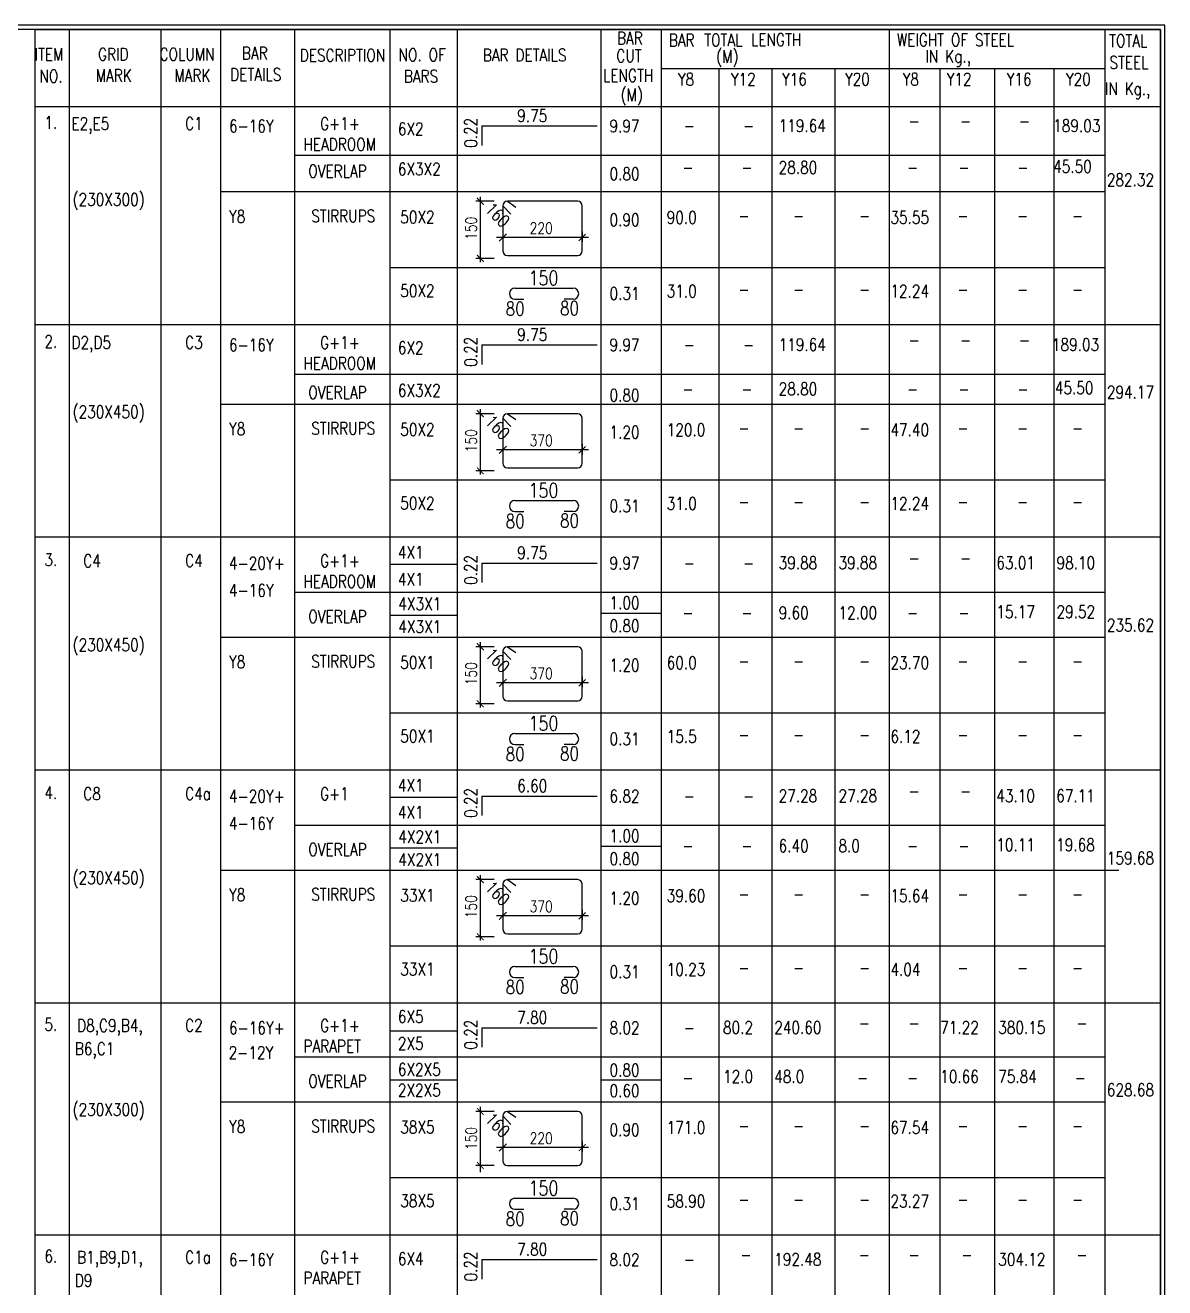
# Model space of a CAD drawing. Header units: millimetres. Extents: x 12977220 to 13113408, y -169657 to -55898.
# Drawn here: x 13087480 to 13092413, y -101233 to -95767 of the extents above; entities that cross this region are included whole.
import ezdxf

# ---------------------------------------------------------------- set-up
doc = ezdxf.new("R2010")
doc.units = ezdxf.units.MM
doc.header["$LTSCALE"] = 3
for name, color, linetype in [('DIM', 9, 'Continuous'), ('MAINROD', 31, 'Continuous'), ('text', 33, 'Continuous'), ('TITLE', 13, 'Continuous')]:
    doc.layers.add(name, color=color, linetype=linetype)
doc.styles.add('ROMANS', font='romans.shx', dxfattribs={"width": 0.8})

# ---------------------------------------------------------------- blocks, each defined once
blk = doc.blocks.new('_ARCHTICK')
at = {"color": 0, "linetype": 'ByBlock', "const_width": 0.15}
blk.add_lwpolyline([(-0.5, -0.5), (0.5, 0.5)], dxfattribs=at)

msp = doc.modelspace()

# ---------------------------------------------------------------- linework, layer by layer
at = {"layer": 'DIM', "color": 8}
for p, q in [((13089509.6, -96528.9, 0.4), (13089430.7, -96528.9, 0.4)), ((13089450.2, -96792.3, 0.4), (13089450.2, -96509.4, 0.4)), ((13089918, -96685.3, 0.4), (13089520.8, -96685.3, 0.4)), ((13089547.7, -96667.3, 0.4), (13089547.7, -96704.8, 0.4)), ((13089891.1, -96658.9, 0.4), (13089891.1, -96704.8, 0.4)), ((13089509.6, -96776, 0.4), (13089430.7, -96776, 0.4)), ((13089509.6, -97448.4, 0.4), (13089430.7, -97448.4, 0.4)), ((13089450.2, -97711.8, 0.4), (13089450.2, -97428.9, 0.4)), ((13089918, -97604.8, 0.4), (13089520.8, -97604.8, 0.4)), ((13089547.7, -97586.8, 0.4), (13089547.7, -97624.4, 0.4)), ((13089891.1, -97578.5, 0.4), (13089891.1, -97624.4, 0.4)), ((13089509.6, -97695.5, 0.4), (13089430.7, -97695.5, 0.4)), ((13089450.2, -98720.5, 0.4), (13089450.2, -98437.7, 0.4)), ((13089509.6, -98457.2, 0.4), (13089430.7, -98457.2, 0.4)), ((13089547.7, -98595.6, 0.4), (13089547.7, -98633.1, 0.4)), ((13089891.1, -98587.2, 0.4), (13089891.1, -98633.1, 0.4)), ((13089918, -98613.6, 0.4), (13089520.8, -98613.6, 0.4)), ((13089509.6, -98704.2, 0.4), (13089430.7, -98704.2, 0.4)), ((13089509.6, -99465.9, 0.4), (13089430.7, -99465.9, 0.4)), ((13089450.2, -99729.3, 0.4), (13089450.2, -99446.4, 0.4)), ((13089918, -99622.3, 0.4), (13089520.8, -99622.3, 0.4)), ((13089547.7, -99604.3, 0.4), (13089547.7, -99641.8, 0.4)), ((13089891.1, -99595.9, 0.4), (13089891.1, -99641.8, 0.4)), ((13089509.6, -99713, 0.4), (13089430.7, -99713, 0.4)), ((13089450.2, -100732.7, 0.4), (13089450.2, -100449.8, 0.4)), ((13089509.6, -100469.4, 0.4), (13089430.7, -100469.4, 0.4)), ((13089918, -100625.8, 0.4), (13089520.8, -100625.8, 0.4)), ((13089547.7, -100607.7, 0.4), (13089547.7, -100645.3, 0.4)), ((13089891.1, -100599.4, 0.4), (13089891.1, -100645.3, 0.4)), ((13089509.6, -100703.5, 0.4), (13089430.7, -100703.5, 0.4))]:
    msp.add_line(p, q, dxfattribs=at)
at = {"layer": 'MAINROD', "color": 2}
for p, q in [((13089456.9, -96202.7, 0.4), (13089956.6, -96202.7, 0.4)), ((13089456.9, -96202.7, 0.4), (13089456.9, -96287.1, 0.4)), ((13089871.6, -96528.9, 0.4), (13089567.2, -96528.9, 0.4)), ((13089567.2, -96528.9, 0.4), (13089603.3, -96554.2, 0.4)), ((13089547.7, -96548.4, 0.4), (13089547.7, -96743.5, 0.4)), ((13089547.7, -96548.4, 0.4), (13089582.5, -96584.8, 0.4)), ((13089891.1, -96743.5, 0.4), (13089891.1, -96548.4, 0.4)), ((13089567.2, -96763, 0.4), (13089871.6, -96763, 0.4)), ((13089599.4, -96905, 0.4), (13089852.3, -96905, 0.4)), ((13089599.4, -96952.3, 0.4), (13089639.1, -96952.3, 0.4)), ((13089852.3, -96952.3, 0.4), (13089812.6, -96952.3, 0.4)), ((13089456.9, -97150.6, 0.4), (13089956.6, -97150.6, 0.4)), ((13089456.9, -97150.6, 0.4), (13089456.9, -97235, 0.4)), ((13089871.6, -97448.4, 0.4), (13089567.2, -97448.4, 0.4)), ((13089567.2, -97448.4, 0.4), (13089603.3, -97473.8, 0.4)), ((13089547.7, -97468, 0.4), (13089547.7, -97663.1, 0.4)), ((13089547.7, -97468, 0.4), (13089582.5, -97504.3, 0.4)), ((13089891.1, -97663.1, 0.4), (13089891.1, -97468, 0.4)), ((13089567.2, -97682.6, 0.4), (13089871.6, -97682.6, 0.4)), ((13089599.4, -97824.5, 0.4), (13089852.3, -97824.5, 0.4)), ((13089599.4, -97871.9, 0.4), (13089639.1, -97871.9, 0.4)), ((13089852.3, -97871.9, 0.4), (13089812.6, -97871.9, 0.4)), ((13089456.9, -98095.2, 0.4), (13089956.6, -98095.2, 0.4)), ((13089456.9, -98095.2, 0.4), (13089456.9, -98179.6, 0.4)), ((13089547.7, -98476.7, 0.4), (13089547.7, -98671.8, 0.4)), ((13089547.7, -98476.7, 0.4), (13089582.5, -98513.1, 0.4)), ((13089871.6, -98457.2, 0.4), (13089567.2, -98457.2, 0.4)), ((13089567.2, -98457.2, 0.4), (13089603.3, -98482.5, 0.4)), ((13089891.1, -98671.8, 0.4), (13089891.1, -98476.7, 0.4)), ((13089567.2, -98691.3, 0.4), (13089871.6, -98691.3, 0.4)), ((13089599.4, -98833.3, 0.4), (13089852.3, -98833.3, 0.4)), ((13089599.4, -98880.6, 0.4), (13089639.1, -98880.6, 0.4)), ((13089852.3, -98880.6, 0.4), (13089812.6, -98880.6, 0.4)), ((13089456.9, -99103.9, 0.4), (13089956.6, -99103.9, 0.4)), ((13089456.9, -99103.9, 0.4), (13089456.9, -99188.4, 0.4)), ((13089871.6, -99465.9, 0.4), (13089567.2, -99465.9, 0.4)), ((13089567.2, -99465.9, 0.4), (13089603.3, -99491.3, 0.4)), ((13089547.7, -99485.4, 0.4), (13089547.7, -99680.5, 0.4)), ((13089547.7, -99485.4, 0.4), (13089582.5, -99521.8, 0.4)), ((13089891.1, -99680.5, 0.4), (13089891.1, -99485.4, 0.4)), ((13089567.2, -99700, 0.4), (13089871.6, -99700, 0.4)), ((13089599.4, -99842, 0.4), (13089852.3, -99842, 0.4)), ((13089599.4, -99889.3, 0.4), (13089639.1, -99889.3, 0.4)), ((13089852.3, -99889.3, 0.4), (13089812.6, -99889.3, 0.4)), ((13089456.9, -100107.4, 0.4), (13089956.6, -100107.4, 0.4)), ((13089456.9, -100107.4, 0.4), (13089456.9, -100191.8, 0.4)), ((13089547.7, -100488.9, 0.4), (13089547.7, -100684, 0.4)), ((13089547.7, -100488.9, 0.4), (13089582.5, -100525.3, 0.4)), ((13089871.6, -100469.4, 0.4), (13089567.2, -100469.4, 0.4)), ((13089567.2, -100469.4, 0.4), (13089603.3, -100494.7, 0.4)), ((13089891.1, -100684, 0.4), (13089891.1, -100488.9, 0.4)), ((13089567.2, -100703.5, 0.4), (13089871.6, -100703.5, 0.4)), ((13089599.4, -100845.4, 0.4), (13089852.3, -100845.4, 0.4)), ((13089599.4, -100892.8, 0.4), (13089639.1, -100892.8, 0.4)), ((13089852.3, -100892.8, 0.4), (13089812.6, -100892.8, 0.4)), ((13089456.9, -101110.8, 0.4), (13089956.6, -101110.8, 0.4)), ((13089456.9, -101110.8, 0.4), (13089456.9, -101195.3, 0.4))]:
    msp.add_line(p, q, dxfattribs=at)
for centre, radius, start, end in [((13089567.2, -96548.4, 0.4), 19.5, 90, 180), ((13089871.6, -96548.4, 0.4), 19.5, 0, 90), ((13089567.2, -96743.5, 0.4), 19.5, 180, 270), ((13089871.6, -96743.5, 0.4), 19.5, 270, 0), ((13089599.4, -96928.6, 0.4), 23.7, 90, 270), ((13089852.3, -96928.6, 0.4), 23.7, 270, 90), ((13089567.2, -97468, 0.4), 19.5, 90, 180), ((13089871.6, -97468, 0.4), 19.5, 0, 90), ((13089567.2, -97663.1, 0.4), 19.5, 180, 270), ((13089871.6, -97663.1, 0.4), 19.5, 270, 0), ((13089599.4, -97848.2, 0.4), 23.7, 90, 270), ((13089852.3, -97848.2, 0.4), 23.7, 270, 90), ((13089567.2, -98476.7, 0.4), 19.5, 90, 180), ((13089871.6, -98476.7, 0.4), 19.5, 0, 90), ((13089567.2, -98671.8, 0.4), 19.5, 180, 270), ((13089871.6, -98671.8, 0.4), 19.5, 270, 0), ((13089599.4, -98856.9, 0.4), 23.7, 90, 270), ((13089852.3, -98856.9, 0.4), 23.7, 270, 90), ((13089567.2, -99485.4, 0.4), 19.5, 90, 180), ((13089871.6, -99485.4, 0.4), 19.5, 0, 90), ((13089567.2, -99680.5, 0.4), 19.5, 180, 270), ((13089871.6, -99680.5, 0.4), 19.5, 270, 0), ((13089599.4, -99865.7, 0.4), 23.7, 90, 270), ((13089852.3, -99865.7, 0.4), 23.7, 270, 90), ((13089567.2, -100488.9, 0.4), 19.5, 90, 180), ((13089871.6, -100488.9, 0.4), 19.5, 0, 90), ((13089567.2, -100684, 0.4), 19.5, 180, 270), ((13089871.6, -100684, 0.4), 19.5, 270, 0), ((13089599.4, -100869.1, 0.4), 23.7, 90, 270), ((13089852.3, -100869.1, 0.4), 23.7, 270, 90)]:
    msp.add_arc(centre, radius, start, end, dxfattribs=at)
at = {"layer": 'text', "color": 8}
for p, q in [((13087520.7, -95784.6, 0.4), (13092395.3, -95784.6, 0.4)), ((13087520.7, -95784.6, 0.4), (13087520.7, -102956.4, 0.4)), ((13087670.5, -95784.6, 0.4), (13087670.5, -102820.9, 0.4)), ((13088066.9, -95784.6, 0.4), (13088066.9, -102820.9, 0.4)), ((13088324.9, -95784.6, 0.4), (13088324.9, -102956.4, 0.4)), ((13088645.2, -95784.6, 0.4), (13088645.2, -96118.7, 0.4)), ((13089058.8, -95784.6, 0.4), (13089058.8, -96118.7, 0.4)), ((13089350.3, -95784.6, 0.4), (13089350.3, -96118.7, 0.4)), ((13089972.4, -95784.6, 0.4), (13089972.4, -96118.7, 0.4)), ((13090232.5, -95784.6, 0.4), (13090232.5, -96118.7, 0.4)), ((13091219.9, -95784.6, 0.4), (13091219.9, -96118.7, 0.4)), ((13092154.2, -95784.6, 0.4), (13092154.2, -102956.4, 0.4)), ((13092395.3, -95784.6, 0.4), (13092395.3, -102956.4, 0.4)), ((13090232.5, -95953.6, 0.4), (13092154.2, -95953.6, 0.4)), ((13090482.1, -95953.6, 0.4), (13090482.1, -96118.7, 0.4)), ((13090712.4, -95953.6, 0.4), (13090712.4, -96118.7, 0.4)), ((13090985.2, -95953.6, 0.4), (13090985.2, -96118.7, 0.4)), ((13091438.8, -95953.6, 0.4), (13091438.8, -96118.7, 0.4)), ((13091676.6, -95953.6, 0.4), (13091676.6, -96118.7, 0.4)), ((13091932.8, -95953.6, 0.4), (13091932.8, -96118.7, 0.4)), ((13092154.2, -95953.6, 0.4), (13092154.2, -100202.3, 0.4)), ((13087520.7, -96118.7, 0.4), (13092395.3, -96118.7, 0.4)), ((13088645.2, -96118.7, 0.4), (13088645.2, -102820.9, 0.4)), ((13089058.8, -96118.7, 0.4), (13089058.8, -102820.9, 0.4)), ((13089350.3, -96118.7, 0.4), (13089350.3, -102820.9, 0.4)), ((13089972.4, -96118.7, 0.4), (13089972.4, -102820.9, 0.4)), ((13090232.5, -96118.7, 0.4), (13090232.5, -102820.9, 0.4)), ((13090482.1, -96118.7, 0.4), (13090482.1, -102820.9, 0.4)), ((13090712.4, -96118.7, 0.4), (13090712.4, -102820.9, 0.4)), ((13090985.2, -96118.7, 0.4), (13090985.2, -102820.9, 0.4)), ((13091219.9, -96118.7, 0.4), (13091219.9, -102820.9, 0.4)), ((13091219.9, -96118.7, 0.4), (13091219.9, -102820.9, 0.4)), ((13091438.8, -96118.7, 0.4), (13091438.8, -102820.9, 0.4)), ((13091676.6, -96118.7, 0.4), (13091676.6, -102820.9, 0.4)), ((13091932.8, -96118.7, 0.4), (13091932.8, -102820.9, 0.4)), ((13088645.2, -96329, 0.4), (13092154.2, -96329, 0.4)), ((13088324.9, -96487, 0.4), (13092154.2, -96487, 0.4)), ((13089058.8, -96815.6, 0.4), (13092154.2, -96815.6, 0.4)), ((13089058.8, -96815.6, 0.4), (13092154.2, -96815.6, 0.4)), ((13087520.7, -97062.7, 0.4), (13092395.3, -97062.7, 0.4)), ((13088645.2, -97276.8, 0.4), (13092154.2, -97276.8, 0.4)), ((13088324.9, -97406.6, 0.4), (13092154.2, -97406.6, 0.4)), ((13089058.8, -97735.2, 0.4), (13092154.2, -97735.2, 0.4)), ((13089058.8, -97735.2, 0.4), (13092154.2, -97735.2, 0.4)), ((13087520.7, -97982.3, 0.4), (13092395.3, -97982.3, 0.4)), ((13089058.8, -98099.4, 0.4), (13089350.3, -98099.4, 0.4)), ((13088645.2, -98221.5, 0.4), (13092154.2, -98221.5, 0.4)), ((13089058.8, -98320.1, 0.4), (13089350.3, -98320.1, 0.4)), ((13089972.4, -98312.5, 0.4), (13090232.5, -98312.5, 0.4)), ((13088324.9, -98415.3, 0.4), (13092154.2, -98415.3, 0.4)), ((13089058.8, -98743.9, 0.4), (13092154.2, -98743.9, 0.4)), ((13089058.8, -98743.9, 0.4), (13092154.2, -98743.9, 0.4)), ((13087520.7, -98991, 0.4), (13092395.3, -98991, 0.4)), ((13089058.8, -99108.1, 0.4), (13089350.3, -99108.1, 0.4)), ((13088645.2, -99230.2, 0.4), (13092154.2, -99230.2, 0.4)), ((13089058.8, -99328.8, 0.4), (13089350.3, -99328.8, 0.4)), ((13089972.4, -99321.3, 0.4), (13090232.5, -99321.3, 0.4)), ((13088324.9, -99424.1, 0.4), (13092214.3, -99424.1, 0.4)), ((13089058.8, -99752.7, 0.4), (13092154.2, -99752.7, 0.4)), ((13089058.8, -99752.7, 0.4), (13092154.2, -99752.7, 0.4)), ((13087520.7, -99999.7, 0.4), (13092395.3, -99999.7, 0.4)), ((13089058.8, -100121, 0.4), (13089350.3, -100121, 0.4)), ((13088645.2, -100233.6, 0.4), (13092154.2, -100233.6, 0.4)), ((13089058.8, -100331.9, 0.4), (13089350.3, -100331.9, 0.4)), ((13089972.4, -100333.2, 0.4), (13090232.5, -100333.2, 0.4)), ((13088324.9, -100427.5, 0.4), (13092154.2, -100427.5, 0.4)), ((13089058.8, -100756.1, 0.4), (13092154.2, -100756.1, 0.4)), ((13089058.8, -100756.1, 0.4), (13092154.2, -100756.1, 0.4)), ((13087520.7, -101003.2, 0.4), (13092395.3, -101003.2, 0.4)), ((13089058.8, -101003.2, 0.4), (13092154.2, -101003.2, 0.4))]:
    msp.add_line(p, q, dxfattribs=at)
at = {"layer": 'TITLE', "color": 7, "elevation": 0.4}
for points in [[(13077563.3, -106266.6), (13092413.3, -106266.6), (13092413.3, -95766.6), (13077563.3, -95766.6)], [(13077581.2, -106248.6), (13092395.3, -106248.6), (13092395.3, -95784.6), (13077581.2, -95784.6)]]:
    msp.add_lwpolyline(points, close=True, dxfattribs=at)

# ---------------------------------------------------------------- block references
at = {"layer": 'DIM', "color": 8}
for p, xscale, yscale, zscale, rotation in [((13089450.2, -96528.9, 0.4), 29.26680000001215, 29.26680000001215, 29.26680000001215, 90), ((13089547.7, -96685.3, 0.4), 32.5186666668742, 32.5186666668742, 32.5186666668742, 180), ((13089450.2, -96776, 0.4), 29.26680000001215, 29.26680000001215, 29.26680000001215, 90), ((13089450.2, -97448.4, 0.4), 29.26680000001215, 29.26680000001215, 29.26680000001215, 90), ((13089547.7, -97604.8, 0.4), 32.5186666668742, 32.5186666668742, 32.5186666668742, 180), ((13089450.2, -97695.5, 0.4), 29.26680000001215, 29.26680000001215, 29.26680000001215, 90), ((13089450.2, -98457.2, 0.4), 29.26680000001215, 29.26680000001215, 29.26680000001215, 90), ((13089547.7, -98613.6, 0.4), 32.5186666668742, 32.5186666668742, 32.5186666668742, 180), ((13089450.2, -98704.2, 0.4), 29.26680000001215, 29.26680000001215, 29.26680000001215, 90), ((13089450.2, -99465.9, 0.4), 29.26680000001215, 29.26680000001215, 29.26680000001215, 90), ((13089547.7, -99622.3, 0.4), 32.5186666668742, 32.5186666668742, 32.5186666668742, 180), ((13089450.2, -99713, 0.4), 29.26680000001215, 29.26680000001215, 29.26680000001215, 90), ((13089450.2, -100469.4, 0.4), 29.26680000001215, 29.26680000001215, 29.26680000001215, 90), ((13089547.7, -100625.8, 0.4), 32.5186666668742, 32.5186666668742, 32.5186666668742, 180), ((13089450.2, -100703.5, 0.4), 29.26680000001215, 29.26680000001215, 29.26680000001215, 270)]:
    msp.add_blockref('_ARCHTICK', p, dxfattribs=dict(at, xscale=xscale, yscale=yscale, zscale=zscale, rotation=rotation))
at = {"layer": 'DIM', "color": 8, "xscale": 29.26680000009947, "yscale": 29.26680000009947, "zscale": 29.26680000009947}
for p in [(13089891.1, -96685.3, 0.4), (13089891.1, -97604.8, 0.4), (13089891.1, -98613.6, 0.4), (13089891.1, -99622.3, 0.4), (13089891.1, -100625.8, 0.4)]:
    msp.add_blockref('_ARCHTICK', p, dxfattribs=at)

# ---------------------------------------------------------------- texts
at = {"layer": 'DIM', "color": 6, "linetype": 'ByBlock', "style": 'ROMANS', "width": 0.8}
for s, p in [('220', (13089663.6, -96669.4, 0.4)), ('370', (13089663.6, -97588.9, 0.4)), ('370', (13089663.6, -98597.7, 0.4)), ('370', (13089663.6, -99606.4, 0.4)), ('220', (13089663.6, -100609.9, 0.4))]:
    msp.add_text(s, height=48.78, dxfattribs=at).set_placement(p)
at = {"layer": 'DIM', "color": 6, "attachment_point": 5, "style": 'ROMANS'}
for s, insert, char_height, rotation in [('\\A1;160', (13089525.1, -96587.8, 0.4), 54.2, 313.702), ('\\A1;150', (13089410.3, -96646, 0.4), 48.78, 90), ('\\A1;160', (13089525.1, -97507.3, 0.4), 54.2, 313.702), ('\\A1;150', (13089410.3, -97565.5, 0.4), 48.78, 90), ('\\A1;160', (13089525.1, -98516, 0.4), 54.2, 313.702), ('\\A1;150', (13089410.3, -98574.2, 0.4), 48.78, 90), ('\\A1;160', (13089525.1, -99524.8, 0.4), 54.2, 313.702), ('\\A1;150', (13089410.3, -99583, 0.4), 48.78, 90), ('\\A1;160', (13089525.1, -100528.2, 0.4), 54.2, 313.702), ('\\A1;150', (13089410.3, -100586.4, 0.4), 48.78, 90)]:
    msp.add_mtext(s, dxfattribs=dict(at, insert=insert, char_height=char_height, rotation=rotation))
at = {"layer": 'DIM', "color": 6, "char_height": 62.5, "attachment_point": 5, "style": 'ROMANS'}
for insert in [(13089723.5, -96861, 0.4), (13089723.5, -97780.6, 0.4), (13089723.5, -98789.3, 0.4), (13089723.5, -99798, 0.4), (13089723.5, -100801.5, 0.4)]:
    msp.add_mtext('\\A1;150', dxfattribs=dict(at, insert=insert))
at = {"layer": 'text', "color": 6, "style": 'ROMANS', "width": 0.8}
for s, height, p in [('BAR', 54.2, (13090041.7, -95849.4, 0.4)), ('BAR', 54.2, (13090266.2, -95858.1, 0.4)), ('TOTAL', 54.2, (13090419.5, -95857.9, 0.4)), ('LENGTH', 54.2, (13090622.1, -95856.2, 0.4)), ('WEIGHT OF STEEL', 54.198, (13091253.4, -95857.2, 0.4)), ('TOTAL', 54.2, (13092172.6, -95860.8, 0.4)), ('ITEM', 54.2, (13087520.2, -95919.6, 0.4)), ('GRID', 54.2, (13087794.9, -95919.6, 0.4)), ('COLUMN', 54.2, (13088061.5, -95919.6, 0.4)), ('BAR', 54.2, (13088418, -95914.4, 0.4)), ('DESCRIPTION', 54.198, (13088668.5, -95923.9, 0.4)), ('NO. OF', 54.2, (13089096.1, -95922.1, 0.4)), ('BAR DETAILS', 54.198, (13089460.8, -95922.8, 0.4)), ('CUT', 54.2, (13090038.9, -95926.2, 0.4)), ('(M)', 54.2, (13090471.1, -95929.2, 0.4)), (' IN Kg.,', 54.2, (13091347.6, -95928, 0.4)), ('STEEL', 54.2, (13092173.6, -95954.7, 0.4)), ('NO.', 54.2, (13087541.5, -96014.1, 0.4)), ('MARK', 54.2, (13087784.8, -96011.5, 0.4)), ('MARK', 54.2, (13088125.2, -96011.5, 0.4)), ('DETAILS', 54.2, (13088367.3, -96006.6, 0.4)), ('BARS', 54.2, (13089119, -96014.7, 0.4)), ('LENGTH', 54.2, (13089981.4, -96011.1, 0.4)), ('Y8', 54.2, (13090305.4, -96027.6, 0.4)), ('Y12', 54.2, (13090534.7, -96027.6, 0.4)), ('Y16', 54.2, (13090755.9, -96027.6, 0.4)), ('Y20', 54.2, (13091028.7, -96027.6, 0.4)), ('Y8', 54.2, (13091278.3, -96027.6, 0.4)), ('Y12', 54.2, (13091468.8, -96027.6, 0.4)), ('Y16', 54.2, (13091728.9, -96027.6, 0.4)), ('Y20', 54.2, (13091985.1, -96027.6, 0.4)), ('(M)', 54.2, (13090057.3, -96095.1, 0.4)), (' IN Kg.,', 54.2, (13092124.3, -96068.6, 0.4)), ('1.', 54.2, (13087562.8, -96215.1, 0.4)), ('E2,E5', 54.2, (13087680.1, -96219.8, 0.4)), ('C1', 54.2, (13088172.1, -96219.3, 0.4)), ('6-16Y', 54.2, (13088362, -96230.1, 0.4)), ('G+1+ ', 54.2, (13088756.2, -96220, 0.4)), ('6X2', 54.2, (13089093.1, -96242.7, 0.4)), ('9.97', 54.2, (13090009.4, -96230.2, 0.4)), ('119.64', 54.2, (13090741.7, -96228.8, 0.4)), ('-', 54.2, (13091304.2, -96208.1, 0.4)), ('-', 54.2, (13091526.7, -96208.1, 0.4)), ('-', 54.2, (13091781.8, -96208.1, 0.4)), ('189.03', 54.2, (13091930.3, -96228.8, 0.4)), ('HEADROOM', 54.2, (13088684.4, -96309.5, 0.4)), ('-', 54.2, (13090331.2, -96228.8, 0.4)), ('-', 54.2, (13090587.2, -96228.8, 0.4)), ('6X3X2', 54.2, (13089093.1, -96416.3, 0.4)), ('28.80', 54.2, (13090741.7, -96409.4, 0.4)), ('45.50', 54.2, (13091930.3, -96405.1, 0.4)), ('OVERLAP', 54.2, (13088705.3, -96425.3, 0.4)), ('0.80', 54.2, (13090009.4, -96437.2, 0.4)), ('-', 54.2, (13090324.5, -96408.9, 0.4)), ('-', 54.2, (13090580.5, -96408.9, 0.4)), ('-', 54.2, (13091297.5, -96408.9, 0.4)), ('-', 54.2, (13091520.1, -96408.9, 0.4)), ('-', 54.2, (13091775.2, -96408.9, 0.4)), ('282.32', 54.2, (13092162.6, -96462.8, 0.4)), ('(230X300)', 54.2, (13087684.8, -96548.2, 0.4)), ('Y8', 54.2, (13088362, -96621.5, 0.4)), ('STIRRUPS', 54.2, (13088718.3, -96619.6, 0.4)), ('50X2', 54.2, (13089103.3, -96624.1, 0.4)), ('0.90', 54.2, (13090009.4, -96636.3, 0.4)), ('90.0', 54.2, (13090257, -96625.7, 0.4)), ('35.55', 54.2, (13091225.6, -96625.7, 0.4)), ('-', 54.2, (13090567.5, -96617.9, 0.4)), ('-', 54.2, (13090804.6, -96617.9, 0.4)), ('-', 54.2, (13091090.4, -96617.9, 0.4)), ('-', 54.2, (13091515.1, -96617.9, 0.4)), ('-', 54.2, (13091774.4, -96617.9, 0.4)), ('-', 54.2, (13092012.1, -96617.9, 0.4)), ('50X2', 54.2, (13089103.3, -96943.2, 0.4)), ('0.31', 54.2, (13090009.4, -96955.4, 0.4)), ('31.0', 54.2, (13090257, -96944.8, 0.4)), ('-', 54.2, (13090567.5, -96937, 0.4)), ('-', 54.2, (13090804.6, -96937, 0.4)), ('-', 54.2, (13091090.4, -96937, 0.4)), ('12.24', 54.2, (13091225.6, -96944.8, 0.4)), ('-', 54.2, (13091515.1, -96937, 0.4)), ('-', 54.2, (13091774.4, -96937, 0.4)), ('-', 54.2, (13092012.1, -96937, 0.4)), ('80', 60, (13089559.8, -97023.9, 0.4)), ('80', 60, (13089794.9, -97021.8, 0.4)), ('2.', 54.2, (13087562.8, -97163, 0.4)), ('D2,D5', 54.2, (13087680.1, -97167.6, 0.4)), ('C3', 54.2, (13088172.1, -97167.2, 0.4)), ('6-16Y', 54.2, (13088362, -97178, 0.4)), ('G+1+ ', 54.2, (13088756.2, -97167.9, 0.4)), ('9.97', 54.2, (13090009.4, -97178.1, 0.4)), ('119.64', 54.2, (13090741.7, -97176.6, 0.4)), ('-', 54.2, (13091304.2, -97156, 0.4)), ('-', 54.2, (13091526.7, -97156, 0.4)), ('-', 54.2, (13091781.8, -97156, 0.4)), ('189.03', 54.2, (13091924.8, -97176.6, 0.4)), ('6X2', 54.2, (13089093.1, -97190.5, 0.4)), ('-', 54.2, (13090331.2, -97176.6, 0.4)), ('-', 54.2, (13090587.2, -97176.6, 0.4)), ('HEADROOM', 54.2, (13088684.4, -97257.4, 0.4)), ('OVERLAP', 54.2, (13088705.3, -97384, 0.4)), ('6X3X2', 54.2, (13089093.1, -97375, 0.4)), ('0.80', 54.2, (13090009.4, -97395.9, 0.4)), ('-', 54.2, (13090324.5, -97367.7, 0.4)), ('-', 54.2, (13090580.5, -97367.7, 0.4)), ('28.80', 54.2, (13090741.7, -97368.2, 0.4)), ('-', 54.2, (13091297.5, -97367.7, 0.4)), ('-', 54.2, (13091520.1, -97367.7, 0.4)), ('-', 54.2, (13091775.2, -97367.7, 0.4)), ('45.50', 54.2, (13091937.4, -97363.9, 0.4)), ('294.17', 54.2, (13092162.6, -97382.4, 0.4)), ('(230X450)', 54.2, (13087684.8, -97467.8, 0.4)), ('Y8', 54.2, (13088362, -97541, 0.4)), ('STIRRUPS', 54.2, (13088718.3, -97539.2, 0.4)), ('50X2', 54.2, (13089103.3, -97543.6, 0.4)), ('1.20', 54.2, (13090009.4, -97555.9, 0.4)), ('120.0', 54.2, (13090257, -97545.3, 0.4)), ('-', 54.2, (13090567.5, -97537.5, 0.4)), ('-', 54.2, (13090804.6, -97537.5, 0.4)), ('-', 54.2, (13091090.4, -97537.5, 0.4)), ('47.40', 54.2, (13091225.6, -97545.3, 0.4)), ('-', 54.2, (13091515.1, -97537.5, 0.4)), ('-', 54.2, (13091774.4, -97537.5, 0.4)), ('-', 54.2, (13092012.1, -97537.5, 0.4)), ('50X2', 54.2, (13089103.3, -97862.7, 0.4)), ('0.31', 54.2, (13090009.4, -97875, 0.4)), ('31.0', 54.2, (13090257, -97864.4, 0.4)), ('-', 54.2, (13090567.5, -97856.6, 0.4)), ('-', 54.2, (13090804.6, -97856.6, 0.4)), ('-', 54.2, (13091090.4, -97856.6, 0.4)), ('12.24', 54.2, (13091225.6, -97864.4, 0.4)), ('-', 54.2, (13091515.1, -97856.6, 0.4)), ('-', 54.2, (13091774.4, -97856.6, 0.4)), ('-', 54.2, (13092012.1, -97856.6, 0.4)), ('80', 60, (13089559.8, -97943.4, 0.4)), ('80', 60, (13089794.9, -97941.4, 0.4)), ('3.', 54.2, (13087562.8, -98107.6, 0.4)), ('C4', 54.2, (13087731.1, -98112.3, 0.4)), ('C4', 54.2, (13088172.1, -98111.8, 0.4)), ('G+1+ ', 54.2, (13088756.2, -98112.5, 0.4)), ('4X1', 54.2, (13089093.1, -98075.6, 0.4)), ('4-20Y+', 54.2, (13088362, -98122.6, 0.4)), ('9.97', 54.2, (13090009.4, -98122.7, 0.4)), ('-', 54.2, (13090331.2, -98121.3, 0.4)), ('-', 54.2, (13090587.2, -98121.3, 0.4)), ('39.88', 54.2, (13090741.7, -98121.3, 0.4)), ('39.88', 54.2, (13091000.7, -98121.3, 0.4)), ('-', 54.2, (13091304.2, -98100.6, 0.4)), ('-', 54.2, (13091526.7, -98100.6, 0.4)), ('63.01', 54.2, (13091684.1, -98121.3, 0.4)), ('98.10', 54.2, (13091944.6, -98121.3, 0.4)), ('HEADROOM', 54.2, (13088684.4, -98202, 0.4)), ('4X1', 54.2, (13089093.1, -98192.6, 0.4)), ('4-16Y', 54.2, (13088362, -98240.6, 0.4)), ('4X3X1', 54.2, (13089095.1, -98298.9, 0.4)), ('1.00', 54.2, (13090009.4, -98294.8, 0.4)), ('15.17', 54.2, (13091684.1, -98333.4, 0.4)), ('29.52', 54.2, (13091944.6, -98333.4, 0.4)), ('OVERLAP', 54.2, (13088705.3, -98353.6, 0.4)), ('-', 54.2, (13090324.5, -98337.2, 0.4)), ('-', 54.2, (13090580.5, -98337.2, 0.4)), ('9.60', 54.2, (13090741.7, -98337.7, 0.4)), ('12.00', 54.2, (13091000.7, -98337.7, 0.4)), ('-', 54.2, (13091297.5, -98337.2, 0.4)), ('-', 54.2, (13091520.1, -98337.2, 0.4)), ('4X3X1', 54.2, (13089095.1, -98397.5, 0.4)), ('0.80', 54.2, (13090009.4, -98393.5, 0.4)), ('235.62', 54.2, (13092162.6, -98391.1, 0.4)), ('(230X450)', 54.2, (13087684.8, -98476.5, 0.4)), ('Y8', 54.2, (13088362, -98549.7, 0.4)), ('STIRRUPS', 54.2, (13088718.3, -98547.9, 0.4)), ('50X1', 54.2, (13089103.3, -98552.4, 0.4)), ('60.0', 54.2, (13090257, -98554, 0.4)), ('23.70', 54.2, (13091225.6, -98554, 0.4)), ('1.20', 54.2, (13090009.4, -98564.6, 0.4)), ('-', 54.2, (13090567.5, -98546.2, 0.4)), ('-', 54.2, (13090804.6, -98546.2, 0.4)), ('-', 54.2, (13091090.4, -98546.2, 0.4)), ('-', 54.2, (13091515.1, -98546.2, 0.4)), ('-', 54.2, (13091774.4, -98546.2, 0.4)), ('-', 54.2, (13092012.1, -98546.2, 0.4)), ('50X1', 54.2, (13089103.3, -98871.5, 0.4)), ('15.5', 54.2, (13090257, -98873.1, 0.4)), ('6.12', 54.2, (13091225.6, -98873.1, 0.4)), ('0.31', 54.2, (13090009.4, -98883.7, 0.4)), ('-', 54.2, (13090567.5, -98865.3, 0.4)), ('-', 54.2, (13090804.6, -98865.3, 0.4)), ('-', 54.2, (13091090.4, -98865.3, 0.4)), ('-', 54.2, (13091515.1, -98865.3, 0.4)), ('-', 54.2, (13091774.4, -98865.3, 0.4)), ('-', 54.2, (13092012.1, -98865.3, 0.4)), ('80', 60, (13089559.8, -98952.1, 0.4)), ('80', 60, (13089794.9, -98950.1, 0.4)), ('4X1', 54.2, (13089093.1, -99084.3, 0.4)), ('4.', 54.2, (13087562.8, -99116.4, 0.4)), ('C8', 54.2, (13087731.1, -99121, 0.4)), ('C4a', 54.2, (13088172.1, -99120.6, 0.4)), ('4-20Y+', 54.2, (13088362, -99131.3, 0.4)), ('G+1', 54.2, (13088756.2, -99121.2, 0.4)), ('6.82', 54.2, (13090009.4, -99131.4, 0.4)), ('27.28', 54.2, (13090741.7, -99130, 0.4)), ('27.28', 54.2, (13091000.7, -99130, 0.4)), ('-', 54.2, (13091304.2, -99109.3, 0.4)), ('-', 54.2, (13091526.7, -99109.3, 0.4)), ('43.10', 54.2, (13091684.1, -99130, 0.4)), ('67.11', 54.2, (13091943.3, -99130, 0.4)), ('4X1', 54.2, (13089093.1, -99201.4, 0.4)), ('-', 54.2, (13090331.2, -99130, 0.4)), ('-', 54.2, (13090587.2, -99130, 0.4)), ('4-16Y', 54.2, (13088362, -99249.3, 0.4)), ('4X2X1', 54.2, (13089095.1, -99307.6, 0.4)), ('1.00', 54.2, (13090009.4, -99303.6, 0.4)), ('OVERLAP', 54.2, (13088705.3, -99362.3, 0.4)), ('6.40', 54.2, (13090741.7, -99346.5, 0.4)), ('8.0', 54.2, (13091000.7, -99346.5, 0.4)), ('10.11', 54.2, (13091684.1, -99342.1, 0.4)), ('19.68', 54.2, (13091943.3, -99342.1, 0.4)), ('4X2X1', 54.2, (13089095.1, -99406.2, 0.4)), ('0.80', 54.2, (13090009.4, -99402.3, 0.4)), ('-', 54.2, (13090324.5, -99345.9, 0.4)), ('-', 54.2, (13090580.5, -99345.9, 0.4)), ('-', 54.2, (13091297.5, -99345.9, 0.4)), ('-', 54.2, (13091520.1, -99345.9, 0.4)), ('159.68', 54.2, (13092162.6, -99399.9, 0.4)), ('(230X450)', 54.2, (13087684.8, -99485.2, 0.4)), ('Y8', 54.2, (13088362, -99558.5, 0.4)), ('STIRRUPS', 54.2, (13088718.3, -99556.6, 0.4)), ('33X1', 54.2, (13089103.3, -99561.1, 0.4)), ('1.20', 54.2, (13090009.4, -99573.3, 0.4)), ('39.60', 54.2, (13090257, -99562.7, 0.4)), ('-', 54.2, (13090567.5, -99554.9, 0.4)), ('-', 54.2, (13090804.6, -99554.9, 0.4)), ('-', 54.2, (13091090.4, -99554.9, 0.4)), ('15.64', 54.2, (13091225.6, -99562.7, 0.4)), ('-', 54.2, (13091515.1, -99554.9, 0.4)), ('-', 54.2, (13091774.4, -99554.9, 0.4)), ('-', 54.2, (13092012.1, -99554.9, 0.4)), ('33X1', 54.2, (13089103.3, -99880.2, 0.4)), ('0.31', 54.2, (13090009.4, -99892.4, 0.4)), ('10.23', 54.2, (13090257, -99881.9, 0.4)), ('-', 54.2, (13090567.5, -99874, 0.4)), ('-', 54.2, (13090804.6, -99874, 0.4)), ('-', 54.2, (13091090.4, -99874, 0.4)), ('4.04', 54.2, (13091225.6, -99881.9, 0.4)), ('-', 54.2, (13091515.1, -99874, 0.4)), ('-', 54.2, (13091774.4, -99874, 0.4)), ('-', 54.2, (13092012.1, -99874, 0.4)), ('80', 60, (13089559.8, -99960.9, 0.4)), ('80', 60, (13089794.9, -99958.8, 0.4)), ('5.', 54.2, (13087562.8, -100119.8, 0.4)), ('D8,C9,B4,', 54.2, (13087704.3, -100124.4, 0.4)), ('C2', 54.2, (13088172.1, -100124, 0.4)), ('6-16Y+', 54.2, (13088362, -100134.8, 0.4)), ('G+1+ ', 54.2, (13088756.2, -100124.7, 0.4)), ('6X5', 54.2, (13089093.1, -100086.1, 0.4)), ('8.02', 54.2, (13090009.4, -100134.9, 0.4)), ('80.2', 54.2, (13090500.8, -100133.4, 0.4)), ('240.60', 54.2, (13090722.6, -100133.4, 0.4)), ('71.22', 54.2, (13091441.2, -100133.4, 0.4)), ('380.15', 54.2, (13091692.3, -100133.4, 0.4)), ('-', 54.2, (13090331.2, -100133.4, 0.4)), ('-', 54.2, (13091088.4, -100112.8, 0.4)), ('-', 54.2, (13091304.2, -100112.8, 0.4)), ('-', 54.2, (13092030.6, -100112.8, 0.4)), ('B6,C1', 54.2, (13087694.7, -100225, 0.4)), ('2-12Y', 54.2, (13088360.4, -100241.9, 0.4)), ('PARAPET', 54.2, (13088684.4, -100214.2, 0.4)), ('2X5', 54.2, (13089093.1, -100202.4, 0.4)), ('6X2X5', 54.2, (13089093.1, -100314.9, 0.4)), ('0.80', 54.2, (13090009.4, -100317.5, 0.4)), ('12.0', 54.2, (13090500.8, -100345.6, 0.4)), ('48.0', 54.2, (13090722.6, -100345.6, 0.4)), ('10.66', 54.2, (13091441.2, -100345.6, 0.4)), ('75.84', 54.2, (13091692.3, -100345.6, 0.4)), ('OVERLAP', 54.2, (13088705.3, -100365.8, 0.4)), ('2X2X5', 54.2, (13089093.1, -100404.8, 0.4)), ('0.60', 54.2, (13090009.4, -100406.7, 0.4)), ('-', 54.2, (13090324.5, -100349.4, 0.4)), ('-', 54.2, (13091081.7, -100349.4, 0.4)), ('-', 54.2, (13091297.5, -100349.4, 0.4)), ('-', 54.2, (13092023.9, -100349.4, 0.4)), ('628.68', 54.2, (13092162.6, -100403.3, 0.4)), ('(230X300)', 54.2, (13087684.8, -100488.7, 0.4)), ('Y8', 54.2, (13088362, -100561.9, 0.4)), ('STIRRUPS', 54.2, (13088718.3, -100560.1, 0.4)), ('38X5', 54.2, (13089103.3, -100564.5, 0.4)), ('171.0', 54.2, (13090257, -100566.2, 0.4)), ('67.54', 54.2, (13091225.6, -100566.2, 0.4)), ('0.90', 54.2, (13090009.4, -100576.8, 0.4)), ('-', 54.2, (13090567.5, -100558.4, 0.4)), ('-', 54.2, (13090804.6, -100558.4, 0.4)), ('-', 54.2, (13091090.4, -100558.4, 0.4)), ('-', 54.2, (13091515.1, -100558.4, 0.4)), ('-', 54.2, (13091774.4, -100558.4, 0.4)), ('-', 54.2, (13092012.1, -100558.4, 0.4)), ('38X5', 54.2, (13089103.3, -100883.6, 0.4)), ('0.31', 54.2, (13090009.4, -100895.9, 0.4)), ('58.90', 54.2, (13090257, -100885.3, 0.4)), ('23.27', 54.2, (13091225.6, -100885.3, 0.4)), ('80', 60, (13089559.8, -100964.3, 0.4)), ('80', 60, (13089794.9, -100962.3, 0.4)), ('-', 54.2, (13090567.5, -100877.5, 0.4)), ('-', 54.2, (13090804.6, -100877.5, 0.4)), ('-', 54.2, (13091090.4, -100877.5, 0.4)), ('-', 54.2, (13091515.1, -100877.5, 0.4)), ('-', 54.2, (13091774.4, -100877.5, 0.4)), ('-', 54.2, (13092012.1, -100877.5, 0.4)), ('6.', 54.2, (13087562.8, -101123.3, 0.4)), ('B1,B9,D1,', 54.2, (13087704.3, -101127.9, 0.4)), ('C1a', 54.2, (13088172.1, -101127.5, 0.4)), ('6-16Y', 54.2, (13088362, -101138.2, 0.4)), ('G+1+ ', 54.2, (13088756.2, -101128.1, 0.4)), ('6X4', 54.2, (13089093.1, -101134.9, 0.4)), ('8.02', 54.2, (13090009.4, -101138.3, 0.4)), ('-', 54.2, (13090331.2, -101136.9, 0.4)), ('-', 54.2, (13090576.4, -101116.2, 0.4)), ('192.48', 54.2, (13090722.6, -101136.9, 0.4)), ('-', 54.2, (13091088.4, -101116.2, 0.4)), ('-', 54.2, (13091304.2, -101116.2, 0.4)), ('-', 54.2, (13091532.5, -101116.2, 0.4)), ('304.12', 54.2, (13091692.3, -101136.9, 0.4)), ('-', 54.2, (13092030.6, -101116.2, 0.4)), ('D9', 54.2, (13087694.7, -101228.5, 0.4)), ('PARAPET', 54.2, (13088684.4, -101217.7, 0.4))]:
    msp.add_text(s, height=height, dxfattribs=at).set_placement(p)
at = {"layer": 'text', "color": 6, "linetype": 'ByBlock', "style": 'ROMANS', "width": 0.8}
for s, p in [('9.75', (13089609.8, -96185.4, 0.4)), ('9.75', (13089609.8, -97133.2, 0.4)), ('9.75', (13089609.8, -98077.9, 0.4)), ('6.60', (13089609.8, -99086.6, 0.4)), ('7.80', (13089609.8, -100090, 0.4)), ('7.80', (13089609.8, -101093.5, 0.4))]:
    msp.add_text(s, height=54.2, dxfattribs=at).set_placement(p)
at = {"layer": 'text', "color": 6, "char_height": 54.2, "attachment_point": 5, "rotation": 90, "style": 'ROMANS'}
for insert in [(13089409, -96232.3, 0.4), (13089409, -97180.2, 0.4), (13089409, -98124.8, 0.4), (13089409, -99133.6, 0.4), (13089409, -100137, 0.4), (13089409, -101140.5, 0.4)]:
    msp.add_mtext('\\A1;0.22', dxfattribs=dict(at, insert=insert))

doc.saveas('drawing.dxf')
